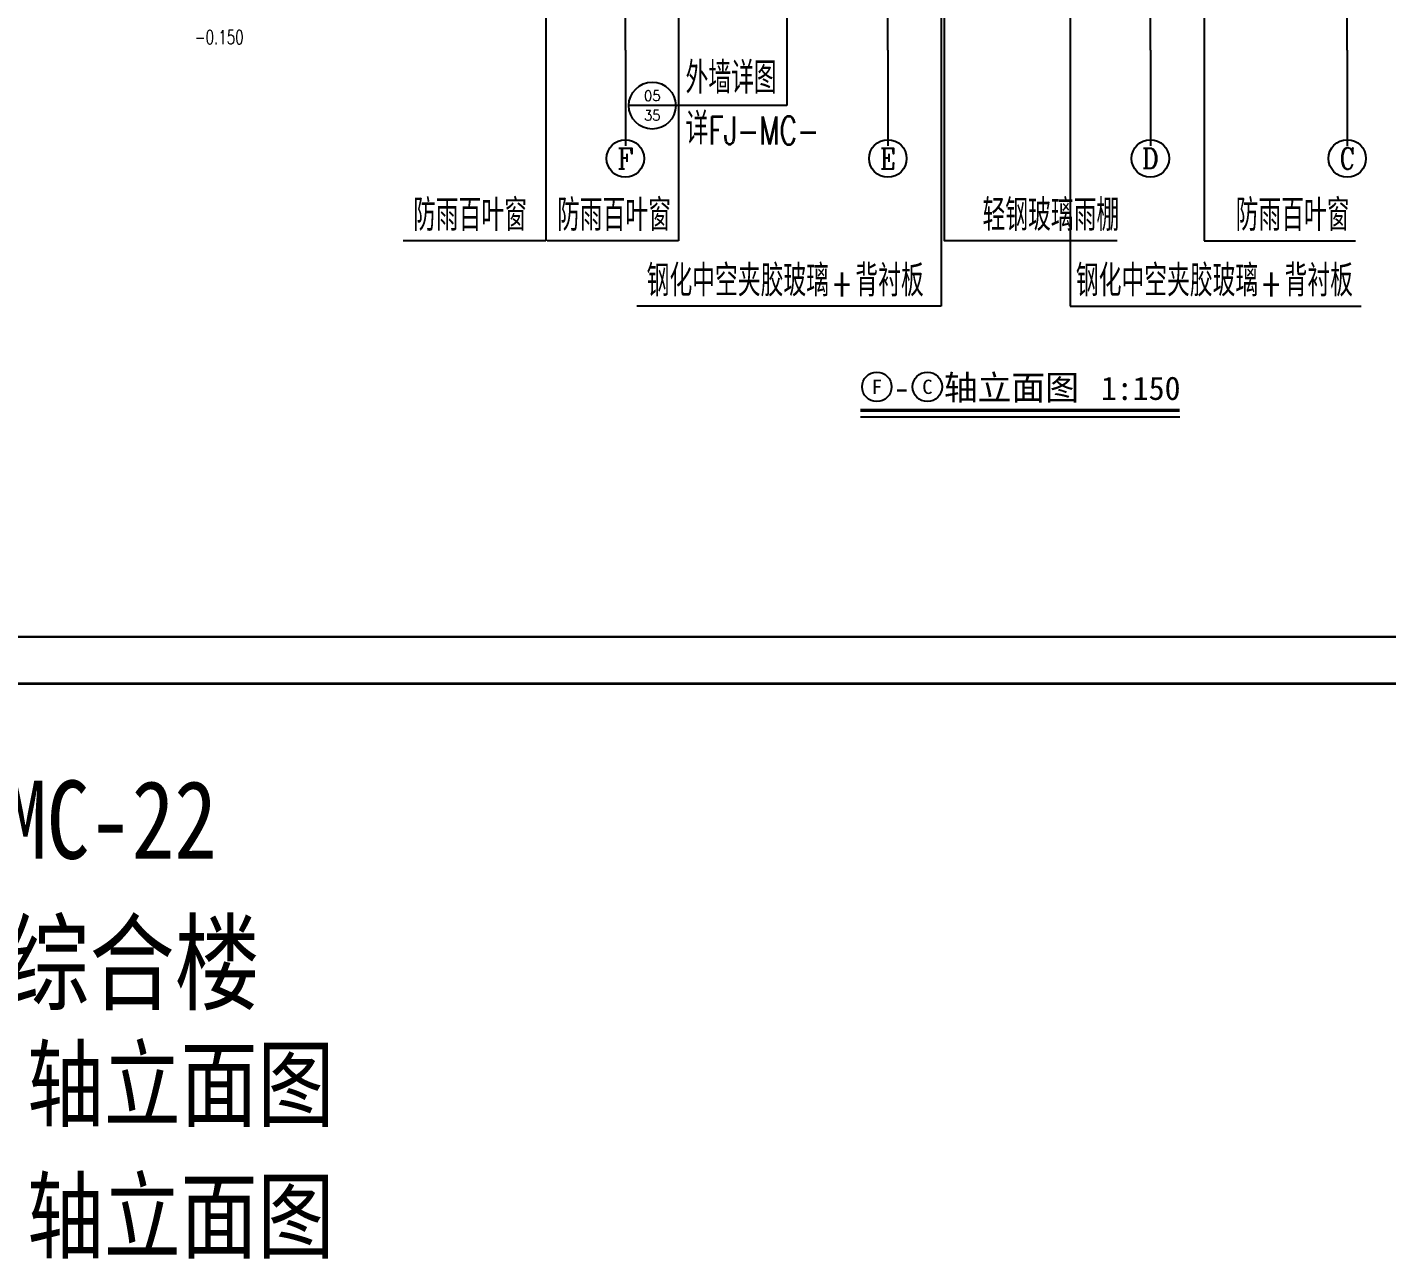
# Model space of a CAD drawing. Header units: millimetres. Extents: x 708158 to 1984082, y -168213 to -53.
# Drawn here: x 1019963 to 1063470, y -126108 to -86696 of the extents above; entities that cross this region are included whole.
import ezdxf
from ezdxf.enums import TextEntityAlignment as Align

# ---------------------------------------------------------------- set-up
doc = ezdxf.new("R2010")
doc.units = ezdxf.units.MM
doc.header["$LTSCALE"] = 1000
doc.linetypes.add('DOTE', pattern=[2.42, 2, -0.2, 0.02, -0.2])
doc.layers.get('0').update_dxf_attribs({"color": 8})
for name, color, linetype in [('230303生产综合楼-平面图_t8$0$DIM_IDEN', 3, 'Continuous'), ('A-ANNO-SYMB', 3, 'Continuous'), ('AXIS', 3, 'Continuous'), ('AXIS_TEXT', 7, 'Continuous'), ('DIM_LEAD', 3, 'Continuous'), ('DOTE', 1, 'DOTE'), ('PUB_TEXT', 7, 'Continuous')]:
    doc.layers.add(name, color=color, linetype=linetype)
doc.layers.add('图框', color=4, linetype='Continuous', lineweight=35)
doc.styles.add('-黑体', font='simhei.ttf', dxfattribs={"width": 0.8})
doc.styles.add('230303生产综合楼-平面图_t8$0$_TCH_DIM', font='SIMPLEX', dxfattribs={"bigfont": 'GBCBIG'})
doc.styles.add('230303生产综合楼-平面图_t8$0$_TCH_LABEL', font='COMPLEX', dxfattribs={"bigfont": 'GBCBIG'})
doc.styles.add('_TCH_AXIS', font='COMPLEX', dxfattribs={"bigfont": 'GBCBIG'})
doc.styles.add('_TCH_DIM', font='SIMPLEX', dxfattribs={"bigfont": 'GBCBIG'})
doc.styles.add('_TCH_DYN', font='')
doc.styles.get('_TCH_DYN').set_extended_font_data('SimSun')

# ---------------------------------------------------------------- blocks, each defined once
blk = doc.blocks.new('A$C998f5811')
at = {"layer": '图框', "color": 4}
blk.add_line((-126150, 0), (0, 0), dxfattribs=at)
at = {"layer": '图框', "color": 4, "const_width": 74.2}
blk.add_lwpolyline([(-122400, 1500), (-1500, 1500), (-1500, 87600), (-122400, 87600)], close=True, dxfattribs=at)

msp = doc.modelspace()

# ---------------------------------------------------------------- linework, layer by layer
at = {"layer": '230303生产综合楼-平面图_t8$0$DIM_IDEN'}
for p, q in [((1044274.5, -85076.7), (1044274.5, -89204.5)), ((1040715, -89204.5), (1039215, -89204.5)), ((1044274.5, -89204.5), (1040715, -89204.5))]:
    msp.add_line(p, q, dxfattribs=at)
msp.add_circle((1039965, -89204.5), 750, dxfattribs=at)
at = {"layer": 'A-ANNO-SYMB', "const_width": 105}
msp.add_lwpolyline([(1046626.8, -98953.6), (1056843.8, -98953.6)], dxfattribs=at)
at = {"layer": 'A-ANNO-SYMB'}
msp.add_lwpolyline([(1046626.8, -99163.6), (1056843.8, -99163.6)], dxfattribs=at)
at = {"layer": 'AXIS'}
for p, q in [((1039103.6, -87426), (1039103.6, -90496.6)), ((1039103.6, -87426), (1039103.6, -90496.6)), ((1047503.6, -87426), (1047503.6, -90496.6)), ((1047503.6, -87426), (1047503.6, -90496.6)), ((1055903.6, -87426), (1055903.6, -90496.6)), ((1055903.6, -87426), (1055903.6, -90496.6)), ((1062203.6, -87426), (1062203.6, -90496.6)), ((1062203.6, -87426), (1062203.6, -90496.6)), ((1062203.6, -87426), (1062203.6, -90496.6))]:
    msp.add_line(p, q, dxfattribs=at)
for centre in [(1039103.6, -90896.6), (1047503.6, -90896.6), (1055903.6, -90896.6), (1062203.6, -90896.6)]:
    msp.add_circle(centre, 600, dxfattribs=at)
at = {"layer": 'DIM_LEAD'}
for p, q in [((1040805.2, -43639.3), (1040799.5, -93529.1)), ((1057626.1, -43664.2), (1057626.1, -93529.1)), ((1049205.9, -44836.7), (1049205.9, -95627.2)), ((1053335.7, -44836.7), (1053335.7, -95627.2)), ((1057626.1, -47782.2), (1057626.1, -93529.1)), ((1040804.7, -47936.7), (1040799.5, -93529.1)), ((1049205.9, -49036.7), (1049205.9, -95627.2)), ((1053335.7, -49036.7), (1053335.7, -95627.2)), ((1040804.3, -52112.1), (1040799.5, -93529.1)), ((1057626.1, -52027.7), (1057626.1, -93529.1)), ((1049205.9, -53236.7), (1049205.9, -95627.2)), ((1053335.7, -53236.7), (1053335.7, -95627.2)), ((1040803.7, -56336.7), (1040799.5, -93529.1)), ((1057626.1, -56196.4), (1057626.1, -93529.1)), ((1049205.9, -57436.7), (1049205.9, -95627.2)), ((1053335.7, -57436.7), (1053335.7, -95627.2)), ((1057626.1, -60457.6), (1057626.1, -93529.1)), ((1040803.2, -60536.7), (1040799.5, -93529.1)), ((1049205.9, -61636.7), (1049205.9, -95627.2)), ((1053335.7, -61636.7), (1053335.7, -95627.2)), ((1036563.8, -64611.7), (1036560.6, -93529.1)), ((1040803.9, -64822.3), (1040799.5, -93529.1)), ((1049205.9, -66083.4), (1049205.9, -95627.2)), ((1053335.7, -66083.4), (1053335.7, -95627.2)), ((1036563.3, -68827.9), (1036560.6, -93529.1)), ((1036563.3, -68827.9), (1036560.6, -93529.1)), ((1040802.2, -68936.7), (1040799.5, -93529.1)), ((1049205.9, -69336.7), (1049205.9, -95627.2)), ((1053335.7, -69336.7), (1053335.7, -95627.2)), ((1049205.9, -70321.9), (1049205.9, -95627.2)), ((1053335.7, -70321.9), (1053335.7, -95627.2)), ((1036562.9, -73757.3), (1036560.6, -93529.1)), ((1040801.7, -73717.9), (1040799.5, -93529.1)), ((1049205.9, -74506.9), (1049205.9, -95627.2)), ((1053335.7, -74506.9), (1053335.7, -95627.2)), ((1057626.1, -77756.7), (1057626.1, -93529.1)), ((1040801.7, -78501.4), (1040799.5, -93529.1)), ((1049205.9, -79185), (1049205.9, -95627.2)), ((1049205.9, -79185), (1049205.9, -95627.2)), ((1053335.7, -79185), (1053335.7, -95627.2)), ((1040800.7, -82506.7), (1040799.5, -93529.1)), ((1057626.1, -82356.7), (1057626.1, -93529.1)), ((1057626.1, -82356.7), (1057626.1, -93529.1)), ((1053335.7, -84523.4), (1053335.7, -95627.2)), ((1036560.6, -93529.1), (1031994.9, -93529.1)), ((1040799.5, -93529.1), (1036602.1, -93529.1)), ((1057626.1, -93529.1), (1062466.1, -93529.1)), ((1049205.9, -95627.2), (1039471.3, -95627.2)), ((1053335.7, -95627.2), (1062647.7, -95627.2))]:
    msp.add_line(p, q, dxfattribs=at)
msp.add_lwpolyline([(1054844.1, -93529.1), (1049315.9, -93529.1), (1049315.9, -83382.7)], dxfattribs=at)
at = {"layer": 'DOTE'}
for p, q in [((1039103.6, -87432.6), (1039103.6, -34970.2)), ((1047503.6, -87432.6), (1047503.6, -34970.2)), ((1055903.6, -87432.6), (1055903.6, -34970.2)), ((1062203.6, -87432.6), (1062203.6, -71856.7))]:
    msp.add_line(p, q, dxfattribs=at)
at = {"layer": 'PUB_TEXT'}
for centre in [(1047151.8, -98204), (1048768.9, -98204)]:
    msp.add_circle(centre, 472.5, dxfattribs=at)

# ---------------------------------------------------------------- block references
msp.add_blockref('A$C998f5811', (1086607.6, -107699.9))

# ---------------------------------------------------------------- texts
at = {"layer": 'AXIS_TEXT', "style": '_TCH_AXIS'}
for s, height, p, p2 in [('F', 668.2, (1038849.1, -91230.7), (1039358.1, -91230.7)), ('E', 668.2, (1047249.1, -91230.7), (1047758.1, -91230.7)), ('D', 652.9, (1055639.3, -91223), (1056167.9, -91223)), ('C', 683.5, (1061959.5, -91238.4), (1062447.7, -91238.4))]:
    msp.add_text(s, height=height, dxfattribs=at).set_placement(p, p2, align=Align.FIT)
at = {"layer": 'PUB_TEXT'}
for s, height, style, width, p in [('-0.150', 446.25, '_TCH_DIM', 0.705882, (1025322.1, -87239.2)), ('FJ-MC-', 892.5, '230303生产综合楼-平面图_t8$0$_TCH_DIM', 0.705882, (1041767.2, -90446.6)), ('+', 892.5, '_TCH_DIM', 0.705882, (1045684.2, -95312.2)), ('+', 892.5, '_TCH_DIM', 0.705882, (1059419.2, -95312.2)), ('轴立面图', 2253.16, '-黑体', 0.8, (1019957.8, -121642.6)), ('轴立面图', 2253.16, '-黑体', 0.8, (1019957.8, -125862.3))]:
    msp.add_text(s, height=height, dxfattribs=dict(at, style=style, width=width)).set_placement(p)
for s, height, style, p in [('外墙详图', 1012.77, '230303生产综合楼-平面图_t8$0$_TCH_DIM', (1041030, -88822.5)), ('详', 1012.8, '230303生产综合楼-平面图_t8$0$_TCH_DIM', (1041030, -90446.6)), ('防雨百叶窗', 1012.77, '_TCH_DIM', (1032309.9, -93214.1)), ('防雨百叶窗', 1012.77, '_TCH_DIM', (1036917.1, -93214.1)), ('轻钢玻璃雨棚', 1012.77, '_TCH_DIM', (1050532.4, -93214.1)), ('防雨百叶窗', 1012.77, '_TCH_DIM', (1058632.5, -93214.1)), ('钢化中空夹胶玻璃', 1012.77, '_TCH_DIM', (1039786.3, -95312.2)), ('背衬板', 1012.77, '_TCH_DIM', (1046464.2, -95312.2)), ('钢化中空夹胶玻璃', 1012.77, '_TCH_DIM', (1053521.3, -95312.2)), ('背衬板', 1012.77, '_TCH_DIM', (1060199.2, -95312.2)), ('轴立面图', 793.04, '_TCH_DYN', (1049293.9, -98624)), ('-', 793, '_TCH_DYN', (1047676.8, -98624))]:
    msp.add_text(s, height=height, dxfattribs=dict(at, style=style)).set_placement(p)
at = {"layer": 'PUB_TEXT', "style": '230303生产综合楼-平面图_t8$0$_TCH_LABEL'}
for s, height, p, p2 in [('05', 329.48, (1039698.3, -89055.9), (1040231.7, -89055.9)), ('35', 332.89, (1039703.4, -89685.4), (1040226.5, -89685.4))]:
    msp.add_text(s, height=height, dxfattribs=at).set_placement(p, p2, align=Align.FIT)
at = {"layer": 'PUB_TEXT'}
msp.add_text('1:150', height=750, dxfattribs=at).set_placement((1054318.8, -98624))
at = {"layer": 'PUB_TEXT', "style": '_TCH_DYN'}
for s, height, width, p, p2 in [('F', 453.9, 1.046784, (1046981.9, -98430.9), (1047321.7, -98430.9)), ('C', 457.6, 1.022857, (1048601.5, -98432.8), (1048936.3, -98432.8))]:
    msp.add_text(s, height=height, dxfattribs=dict(at, width=width)).set_placement(p, p2, align=Align.FIT)
at = {"layer": 'PUB_TEXT', "style": '-黑体', "width": 0.8}
for s, p in [('FJ-MC-22', (1020589.4, -113305)), ('生产综合楼', (1020589.4, -117890.4))]:
    msp.add_text(s, height=2500, dxfattribs=at).set_placement(p, align=Align.CENTER)

doc.saveas('drawing.dxf')
